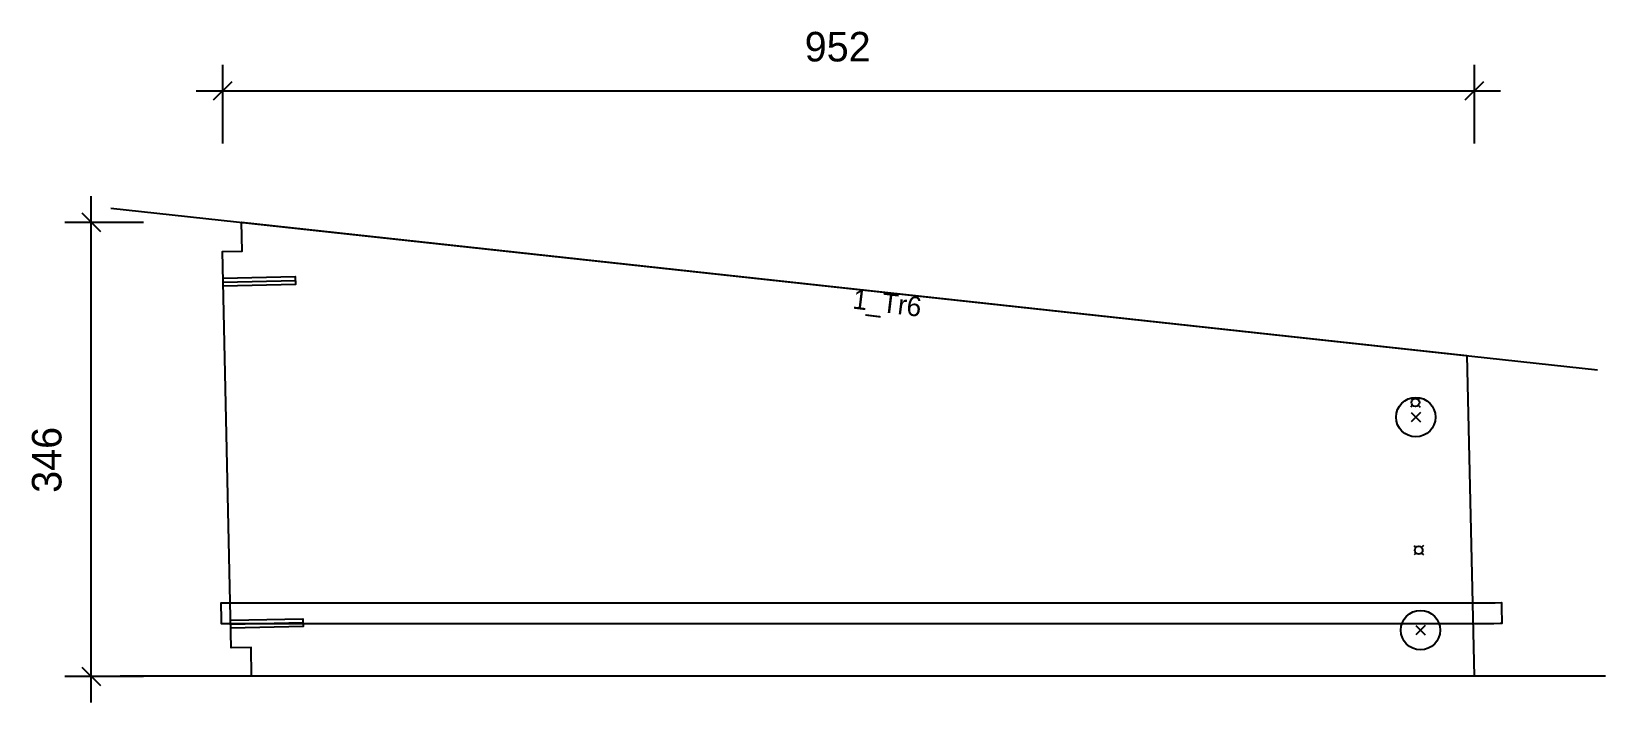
# Model space of a CAD drawing. Header units: millimetres. Extents: x -145 to 1052, y -20 to 491.
import ezdxf
from ezdxf.enums import TextEntityAlignment as Align

# ---------------------------------------------------------------- set-up
doc = ezdxf.new("R2010")
doc.units = ezdxf.units.MM
for name, color, linetype in [('CONTOUR', 7, 'CONTINUOUS'), ('CUT_RISER', 7, 'CONTINUOUS'), ('DIMLINES', 7, 'CONTINUOUS'), ('DIMLINESTEXT', 7, 'CONTINUOUS'), ('DRILLINGSOTHER', 7, 'CONTINUOUS'), ('DRILLINGSSIDE', 7, 'CONTINUOUS'), ('EXTRATREADBACKPROFILELINES', 7, 'CONTINUOUS'), ('EXTRATREADBACKPROFILELINESTEXT', 7, 'CONTINUOUS'), ('EXTRATREADFRONTPROFILELINES', 7, 'CONTINUOUS')]:
    doc.layers.add(name, color=color, linetype=linetype)

msp = doc.modelspace()

# ---------------------------------------------------------------- linework, layer by layer
at = {"layer": 'CONTOUR', "color": 0, "linetype": '0'}
msp.add_lwpolyline([(947.001, 244.227), (952.446, 0), (22.215, 0), (21.724, 21.995), (6.728, 21.66), (0, 323.474), (14.996, 323.808), (14.506, 345.803), (947.001, 244.227)], dxfattribs=at)
at = {"layer": 'CUT_RISER', "color": 1, "linetype": '1'}
msp.add_lwpolyline([(967.558, 40), (959.558, 40), (925.764, 40), (891.97, 40), (858.175, 40), (824.381, 40), (790.587, 40), (756.793, 40), (722.998, 40), (689.204, 40), (655.41, 40), (621.616, 40), (587.821, 40), (554.027, 40), (520.233, 40), (486.439, 40), (478.439, 40), (444.644, 40), (410.85, 40), (377.056, 40), (343.262, 40), (309.467, 40), (275.673, 40), (241.879, 40), (208.085, 40), (174.29, 40), (140.496, 40), (106.702, 40), (72.908, 40), (39.113, 40), (5.319, 40), (4.119, 39.973), (-0.679, 39.866), (-0.751, 43.066), (-1.036, 55.866), (0.164, 55.893), (4.962, 56), (12.962, 56), (45.867, 56), (78.772, 56), (111.677, 56), (144.582, 56), (177.486, 56), (210.391, 56), (243.296, 56), (276.201, 56), (309.105, 56), (342.01, 56), (374.915, 56), (407.82, 56), (440.725, 56), (473.629, 56), (506.534, 56), (539.439, 56), (572.344, 56), (605.249, 56), (638.153, 56), (671.058, 56), (703.963, 56), (736.868, 56), (769.773, 56), (802.677, 56), (835.582, 56), (868.487, 56), (901.392, 56), (934.297, 56), (967.201, 56), (968.401, 56.027), (973.2, 56.134), (973.271, 52.934), (973.557, 40.134), (972.357, 40.107), (967.558, 40)], dxfattribs=at)
at = {"layer": 'DIMLINES', "color": 0}
for p, q in [((0, 465.803), (0, 405.803)), ((952.446, 465.803), (952.446, 405.803)), ((-20, 445.803), (972.446, 445.803)), ((7.071, 452.874), (-7.071, 438.732)), ((959.517, 452.874), (945.375, 438.732)), ((-100, -20), (-100, 365.803)), ((-107.071, 352.874), (-92.929, 338.732)), ((-120, 345.803), (-60, 345.803)), ((-120, 0), (-60, 0)), ((-107.071, 7.071), (-92.929, -7.071))]:
    msp.add_line(p, q, dxfattribs=at)
at = {"layer": 'DRILLINGSOTHER', "color": 3}
for p, q in [((905.664, 206.484), (904.25, 205.07)), ((904.251, 212.141), (905.665, 210.727)), ((909.906, 206.484), (911.32, 205.07)), ((911.321, 212.141), (909.907, 210.727)), ((911.571, 200.926), (904.5, 193.855)), ((904.501, 200.926), (911.57, 193.855)), ((906.762, 99.526), (908.175, 98.111)), ((913.832, 99.526), (912.417, 98.111)), ((908.175, 93.869), (906.76, 92.455)), ((912.417, 93.869), (913.83, 92.455)), ((915.187, 38.716), (908.116, 31.645)), ((908.117, 38.716), (915.186, 31.645))]:
    msp.add_line(p, q, dxfattribs=at)
for centre, radius in [((908.036, 197.39), 15), ((907.786, 208.606), 3), ((910.296, 95.99), 3), ((911.652, 35.18), 15)]:
    msp.add_circle(centre, radius, dxfattribs=at)
at = {"layer": 'DRILLINGSSIDE', "color": 3}
for p, q in [((0.518, 300.218), (55.505, 301.444)), ((6.327, 39.656), (61.313, 40.882))]:
    msp.add_line(p, q, dxfattribs=at)
at = {"layer": 'DRILLINGSSIDE', "color": 3, "linetype": '3'}
for points in [[(0.452, 303.217), (55.438, 304.443), (55.572, 298.445), (0.585, 297.219)], [(6.26, 42.655), (61.246, 43.881), (61.38, 37.882), (6.394, 36.657)]]:
    msp.add_lwpolyline(points, dxfattribs=at)
at = {"layer": 'EXTRATREADBACKPROFILELINES', "color": 2}
msp.add_line((-84.906, 356.632), (1046.413, 233.398), dxfattribs=at)
at = {"layer": 'EXTRATREADFRONTPROFILELINES', "color": 2}
msp.add_line((1052.446, 0), (-77.785, 0), dxfattribs=at)

# ---------------------------------------------------------------- texts
at = {"layer": 'DIMLINESTEXT'}
msp.add_text('952', height=22.5, dxfattribs=at).set_placement((443.057, 490.803), align=Align.TOP_LEFT)
msp.add_text('346', height=22.5, rotation=90, dxfattribs=at).set_placement((-145, 139.736), align=Align.TOP_LEFT)
at = {"layer": 'EXTRATREADBACKPROFILELINESTEXT'}
msp.add_text('1_Tr6', height=15, rotation=353, dxfattribs=at).set_placement((480.754, 295.015), align=Align.TOP_LEFT)

doc.saveas('drawing.dxf')
